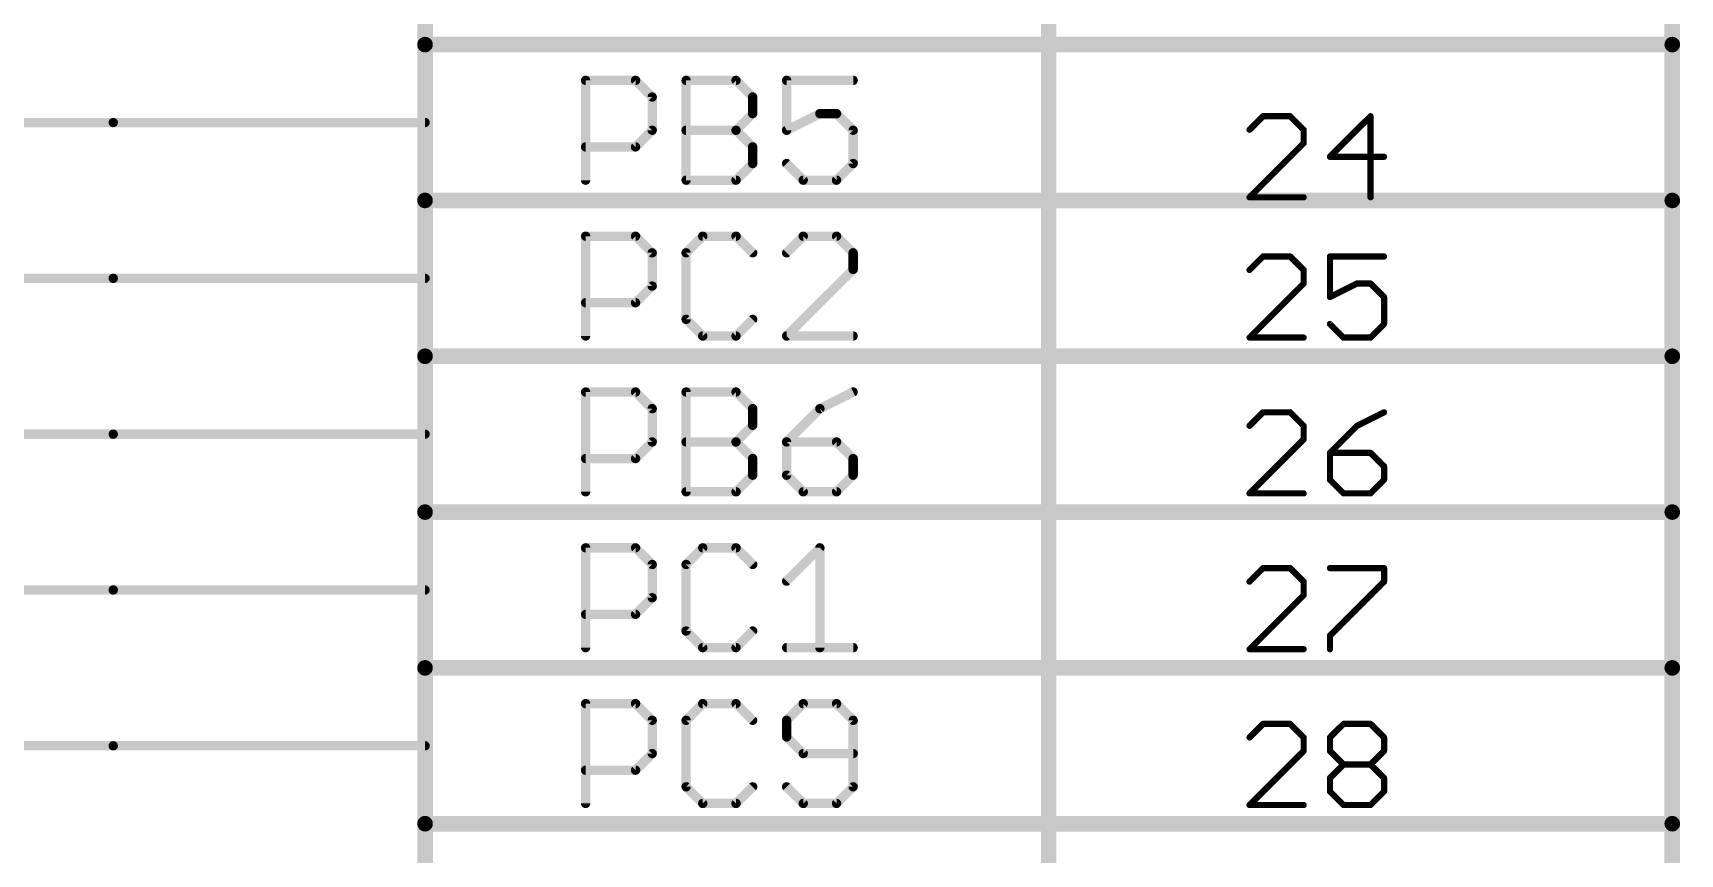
# Model space of a CAD drawing. Extents: x -173 to 61, y -47 to 113.
# Drawn here: x 34.25 to 61.09, y -17 to -3.62 of the extents above; entities that cross this region are included whole.
import ezdxf

# ---------------------------------------------------------------- set-up
doc = ezdxf.new("R2010")
doc.units = 0
for name, color, linetype in [('91', 94, 'CONTINUOUS'), ('94', 14, 'CONTINUOUS'), ('95', 251, 'CONTINUOUS')]:
    doc.layers.add(name, color=color, linetype=linetype)

msp = doc.modelspace()

# ---------------------------------------------------------------- linework, layer by layer
at = {"layer": '91', "const_width": 0.1524}
for points in [[(27.94, -5.08), (35.56, -5.08)], [(27.94, -7.62), (35.56, -7.62)], [(27.94, -10.16), (35.56, -10.16)], [(27.94, -12.7), (35.56, -12.7)], [(27.94, -15.24), (35.56, -15.24)]]:
    msp.add_lwpolyline(points, dxfattribs=at)
at = {"layer": '91', "const_width": 0.0762}
for points in [[(35.56, -5.1181, 1), (35.56, -5.0419)], [(35.56, -7.6581, 1), (35.56, -7.5819)], [(35.56, -10.1981, 1), (35.56, -10.1219)], [(35.56, -12.7381, 1), (35.56, -12.6619)], [(35.56, -15.2781, 1), (35.56, -15.2019)]]:
    msp.add_lwpolyline(points, format="xyb", dxfattribs=at)
at = {"layer": '94'}
for points, const_width in [([(50.8, -46.99), (50.8, 54.61)], 0.254), ([(40.64, -1.27), (40.64, -3.81)], 0.254), ([(60.96, -1.27), (60.96, -3.81)], 0.254), ([(40.64, -3.81), (40.64, -6.35)], 0.254), ([(40.64, -3.81), (60.96, -3.81)], 0.254), ([(60.96, -3.81), (60.96, -6.35)], 0.254), ([(35.56, -5.08), (40.64, -5.08)], 0.1524), ([(40.64, -6.35), (40.64, -8.89)], 0.254), ([(40.64, -6.35), (60.96, -6.35)], 0.254), ([(60.96, -6.35), (60.96, -8.89)], 0.254), ([(35.56, -7.62), (40.64, -7.62)], 0.1524), ([(40.64, -8.89), (40.64, -11.43)], 0.254), ([(40.64, -8.89), (60.96, -8.89)], 0.254), ([(60.96, -8.89), (60.96, -11.43)], 0.254), ([(35.56, -10.16), (40.64, -10.16)], 0.1524), ([(40.64, -11.43), (40.64, -13.97)], 0.254), ([(40.64, -11.43), (60.96, -11.43)], 0.254), ([(60.96, -11.43), (60.96, -13.97)], 0.254), ([(35.56, -12.7), (40.64, -12.7)], 0.1524), ([(40.64, -13.97), (40.64, -16.51)], 0.254), ([(40.64, -13.97), (60.96, -13.97)], 0.254), ([(60.96, -13.97), (60.96, -16.51)], 0.254), ([(35.56, -15.24), (40.64, -15.24)], 0.1524), ([(40.64, -16.51), (40.64, -19.05)], 0.254), ([(40.64, -16.51), (60.96, -16.51)], 0.254), ([(60.96, -16.51), (60.96, -19.05)], 0.254)]:
    msp.add_lwpolyline(points, dxfattribs=dict(at, const_width=const_width))
for points, const_width in [([(40.7035, -3.81, 1), (40.5765, -3.81)], 0.127), ([(40.64, -3.7465, 1), (40.64, -3.8735)], 0.127), ([(40.5765, -3.81, 1), (40.7035, -3.81)], 0.127), ([(61.0235, -3.81, 1), (60.8965, -3.81)], 0.127), ([(60.8965, -3.81, 1), (61.0235, -3.81)], 0.127), ([(60.96, -3.8735, 1), (60.96, -3.7465)], 0.127), ([(35.56, -5.0419, 1), (35.56, -5.1181)], 0.0762), ([(40.64, -5.1181, 1), (40.64, -5.0419)], 0.0762), ([(40.7035, -6.35, 1), (40.5765, -6.35)], 0.127), ([(40.64, -6.2865, 1), (40.64, -6.4135)], 0.127), ([(40.5765, -6.35, 1), (40.7035, -6.35)], 0.127), ([(61.0235, -6.35, 1), (60.8965, -6.35)], 0.127), ([(60.8965, -6.35, 1), (61.0235, -6.35)], 0.127), ([(60.96, -6.4135, 1), (60.96, -6.2865)], 0.127), ([(35.56, -7.5819, 1), (35.56, -7.6581)], 0.0762), ([(40.64, -7.6581, 1), (40.64, -7.5819)], 0.0762), ([(40.7035, -8.89, 1), (40.5765, -8.89)], 0.127), ([(40.64, -8.8265, 1), (40.64, -8.9535)], 0.127), ([(40.5765, -8.89, 1), (40.7035, -8.89)], 0.127), ([(61.0235, -8.89, 1), (60.8965, -8.89)], 0.127), ([(60.8965, -8.89, 1), (61.0235, -8.89)], 0.127), ([(60.96, -8.9535, 1), (60.96, -8.8265)], 0.127), ([(35.56, -10.1219, 1), (35.56, -10.1981)], 0.0762), ([(40.64, -10.1981, 1), (40.64, -10.1219)], 0.0762), ([(40.7035, -11.43, 1), (40.5765, -11.43)], 0.127), ([(40.64, -11.3665, 1), (40.64, -11.4935)], 0.127), ([(40.5765, -11.43, 1), (40.7035, -11.43)], 0.127), ([(61.0235, -11.43, 1), (60.8965, -11.43)], 0.127), ([(60.8965, -11.43, 1), (61.0235, -11.43)], 0.127), ([(60.96, -11.4935, 1), (60.96, -11.3665)], 0.127), ([(35.56, -12.6619, 1), (35.56, -12.7381)], 0.0762), ([(40.64, -12.7381, 1), (40.64, -12.6619)], 0.0762), ([(40.7035, -13.97, 1), (40.5765, -13.97)], 0.127), ([(40.64, -13.9065, 1), (40.64, -14.0335)], 0.127), ([(40.5765, -13.97, 1), (40.7035, -13.97)], 0.127), ([(61.0235, -13.97, 1), (60.8965, -13.97)], 0.127), ([(60.8965, -13.97, 1), (61.0235, -13.97)], 0.127), ([(60.96, -14.0335, 1), (60.96, -13.9065)], 0.127), ([(35.56, -15.2019, 1), (35.56, -15.2781)], 0.0762), ([(40.64, -15.2781, 1), (40.64, -15.2019)], 0.0762), ([(40.7035, -16.51, 1), (40.5765, -16.51)], 0.127), ([(40.64, -16.4465, 1), (40.64, -16.5735)], 0.127), ([(40.5765, -16.51, 1), (40.7035, -16.51)], 0.127), ([(61.0235, -16.51, 1), (60.8965, -16.51)], 0.127), ([(60.8965, -16.51, 1), (61.0235, -16.51)], 0.127), ([(60.96, -16.5735, 1), (60.96, -16.4465)], 0.127)]:
    msp.add_lwpolyline(points, format="xyb", dxfattribs=dict(at, const_width=const_width))
at = {"layer": '95'}
for points, const_width in [([(43.2562, -6.0198), (43.2562, -4.3928)], 0.1524), ([(43.2562, -4.3928), (44.0697, -4.3928)], 0.1524), ([(44.0697, -4.3928), (44.3409, -4.664)], 0.1524), ([(44.8934, -6.0198), (44.8934, -4.3928)], 0.1524), ([(44.8934, -4.3928), (45.7069, -4.3928)], 0.1524), ([(45.7069, -4.3928), (45.978, -4.664)], 0.1524), ([(47.6152, -4.3928), (46.5305, -4.3928)], 0.1524), ([(46.5305, -4.3928), (46.5305, -5.2063)], 0.1524), ([(44.3409, -4.664), (44.3409, -5.2063)], 0.1524), ([(45.978, -4.664), (45.978, -4.9351)], 0.1524), ([(45.978, -4.9351), (45.7069, -5.2063)], 0.1524), ([(46.5305, -5.2063), (47.0728, -4.9351)], 0.1524), ([(47.0728, -4.9351), (47.344, -4.9351)], 0.1524), ([(47.344, -4.9351), (47.6152, -5.2063)], 0.1524), ([(54.2937, -4.9773), (54.0733, -5.1976)], 0.1016), ([(54.7343, -4.9773), (54.2937, -4.9773)], 0.1016), ([(54.9546, -5.1976), (54.7343, -4.9773)], 0.1016), ([(56.044, -4.9773), (55.3831, -5.6382)], 0.1016), ([(56.044, -6.2992), (56.044, -4.9773)], 0.1016), ([(44.3409, -5.2063), (44.0697, -5.4775)], 0.1524), ([(44.8934, -5.2063), (45.7069, -5.2063)], 0.1524), ([(45.7069, -5.2063), (45.978, -5.4775)], 0.1524), ([(47.6152, -5.2063), (47.6152, -5.7486)], 0.1524), ([(54.9546, -5.4179), (54.9546, -5.1976)], 0.1016), ([(44.0697, -5.4775), (43.2562, -5.4775)], 0.1524), ([(45.978, -5.4775), (45.978, -5.7486)], 0.1524), ([(54.0733, -6.2992), (54.9546, -5.4179)], 0.1016), ([(55.3831, -5.6382), (56.2644, -5.6382)], 0.1016), ([(45.978, -5.7486), (45.7069, -6.0198)], 0.1524), ([(46.8017, -6.0198), (46.5305, -5.7486)], 0.1524), ([(47.6152, -5.7486), (47.344, -6.0198)], 0.1524), ([(45.7069, -6.0198), (44.8934, -6.0198)], 0.1524), ([(47.344, -6.0198), (46.8017, -6.0198)], 0.1524), ([(54.9546, -6.2992), (54.0733, -6.2992)], 0.1016), ([(43.2562, -8.5598), (43.2562, -6.9328)], 0.1524), ([(43.2562, -6.9328), (44.0697, -6.9328)], 0.1524), ([(44.0697, -6.9328), (44.3409, -7.204)], 0.1524), ([(45.1645, -6.9328), (44.8934, -7.204)], 0.1524), ([(45.7069, -6.9328), (45.1645, -6.9328)], 0.1524), ([(45.978, -7.204), (45.7069, -6.9328)], 0.1524), ([(46.8017, -6.9328), (46.5305, -7.204)], 0.1524), ([(47.344, -6.9328), (46.8017, -6.9328)], 0.1524), ([(47.6152, -7.204), (47.344, -6.9328)], 0.1524), ([(44.3409, -7.204), (44.3409, -7.7463)], 0.1524), ([(44.8934, -7.204), (44.8934, -8.2886)], 0.1524), ([(47.6152, -7.4751), (47.6152, -7.204)], 0.1524), ([(54.2937, -7.2633), (54.0733, -7.4836)], 0.1016), ([(54.7343, -7.2633), (54.2937, -7.2633)], 0.1016), ([(54.9546, -7.4836), (54.7343, -7.2633)], 0.1016), ([(56.2644, -7.2633), (55.3831, -7.2633)], 0.1016), ([(55.3831, -7.2633), (55.3831, -7.9242)], 0.1016), ([(46.5305, -8.5598), (47.6152, -7.4751)], 0.1524), ([(54.9546, -7.7039), (54.9546, -7.4836)], 0.1016), ([(44.3409, -7.7463), (44.0697, -8.0175)], 0.1524), ([(54.0733, -8.5852), (54.9546, -7.7039)], 0.1016), ([(55.3831, -7.9242), (55.8237, -7.7039)], 0.1016), ([(55.8237, -7.7039), (56.044, -7.7039)], 0.1016), ([(56.044, -7.7039), (56.2644, -7.9242)], 0.1016), ([(44.0697, -8.0175), (43.2562, -8.0175)], 0.1524), ([(56.2644, -7.9242), (56.2644, -8.3649)], 0.1016), ([(44.8934, -8.2886), (45.1645, -8.5598)], 0.1524), ([(45.7069, -8.5598), (45.978, -8.2886)], 0.1524), ([(55.6034, -8.5852), (55.3831, -8.3649)], 0.1016), ([(56.2644, -8.3649), (56.044, -8.5852)], 0.1016), ([(45.1645, -8.5598), (45.7069, -8.5598)], 0.1524), ([(47.6152, -8.5598), (46.5305, -8.5598)], 0.1524), ([(54.9546, -8.5852), (54.0733, -8.5852)], 0.1016), ([(56.044, -8.5852), (55.6034, -8.5852)], 0.1016), ([(43.2562, -11.0998), (43.2562, -9.4728)], 0.1524), ([(43.2562, -9.4728), (44.0697, -9.4728)], 0.1524), ([(44.0697, -9.4728), (44.3409, -9.744)], 0.1524), ([(44.8934, -11.0998), (44.8934, -9.4728)], 0.1524), ([(44.8934, -9.4728), (45.7069, -9.4728)], 0.1524), ([(45.7069, -9.4728), (45.978, -9.744)], 0.1524), ([(47.6152, -9.4728), (47.0728, -9.744)], 0.1524), ([(44.3409, -9.744), (44.3409, -10.2863)], 0.1524), ([(45.978, -9.744), (45.978, -10.0151)], 0.1524), ([(47.0728, -9.744), (46.5305, -10.2863)], 0.1524), ([(54.2937, -9.8033), (54.0733, -10.0236)], 0.1016), ([(54.7343, -9.8033), (54.2937, -9.8033)], 0.1016), ([(54.9546, -10.0236), (54.7343, -9.8033)], 0.1016), ([(56.2644, -9.8033), (55.8237, -10.0236)], 0.1016), ([(45.978, -10.0151), (45.7069, -10.2863)], 0.1524), ([(54.0733, -11.1252), (54.9546, -10.2439)], 0.1016), ([(54.9546, -10.2439), (54.9546, -10.0236)], 0.1016), ([(55.8237, -10.0236), (55.3831, -10.4642)], 0.1016), ([(44.3409, -10.2863), (44.0697, -10.5575)], 0.1524), ([(44.8934, -10.2863), (45.7069, -10.2863)], 0.1524), ([(45.7069, -10.2863), (45.978, -10.5575)], 0.1524), ([(46.5305, -10.2863), (46.5305, -10.8286)], 0.1524), ([(47.344, -10.2863), (46.5305, -10.2863)], 0.1524), ([(47.6152, -10.5575), (47.344, -10.2863)], 0.1524), ([(55.3831, -10.4642), (55.3831, -10.9049)], 0.1016), ([(56.044, -10.4642), (55.3831, -10.4642)], 0.1016), ([(56.2644, -10.6846), (56.044, -10.4642)], 0.1016), ([(44.0697, -10.5575), (43.2562, -10.5575)], 0.1524), ([(45.978, -10.5575), (45.978, -10.8286)], 0.1524), ([(47.6152, -10.8286), (47.6152, -10.5575)], 0.1524), ([(56.2644, -10.9049), (56.2644, -10.6846)], 0.1016), ([(45.978, -10.8286), (45.7069, -11.0998)], 0.1524), ([(46.5305, -10.8286), (46.8017, -11.0998)], 0.1524), ([(47.344, -11.0998), (47.6152, -10.8286)], 0.1524), ([(55.3831, -10.9049), (55.6034, -11.1252)], 0.1016), ([(56.044, -11.1252), (56.2644, -10.9049)], 0.1016), ([(45.7069, -11.0998), (44.8934, -11.0998)], 0.1524), ([(46.8017, -11.0998), (47.344, -11.0998)], 0.1524), ([(54.9546, -11.1252), (54.0733, -11.1252)], 0.1016), ([(55.6034, -11.1252), (56.044, -11.1252)], 0.1016), ([(43.2562, -13.6398), (43.2562, -12.0128)], 0.1524), ([(43.2562, -12.0128), (44.0697, -12.0128)], 0.1524), ([(44.0697, -12.0128), (44.3409, -12.284)], 0.1524), ([(45.1645, -12.0128), (44.8934, -12.284)], 0.1524), ([(45.7069, -12.0128), (45.1645, -12.0128)], 0.1524), ([(45.978, -12.284), (45.7069, -12.0128)], 0.1524), ([(46.5305, -12.5551), (47.0728, -12.0128)], 0.1524), ([(47.0728, -12.0128), (47.0728, -13.6398)], 0.1524), ([(44.3409, -12.284), (44.3409, -12.8263)], 0.1524), ([(44.8934, -12.284), (44.8934, -13.3686)], 0.1524), ([(54.2937, -12.3433), (54.0733, -12.5636)], 0.1016), ([(54.7343, -12.3433), (54.2937, -12.3433)], 0.1016), ([(54.9546, -12.5636), (54.7343, -12.3433)], 0.1016), ([(55.3831, -12.3433), (56.2644, -12.3433)], 0.1016), ([(56.2644, -12.3433), (56.2644, -12.5636)], 0.1016), ([(54.9546, -12.7839), (54.9546, -12.5636)], 0.1016), ([(56.2644, -12.5636), (55.3831, -13.4449)], 0.1016), ([(44.3409, -12.8263), (44.0697, -13.0975)], 0.1524), ([(54.0733, -13.6652), (54.9546, -12.7839)], 0.1016), ([(44.0697, -13.0975), (43.2562, -13.0975)], 0.1524), ([(44.8934, -13.3686), (45.1645, -13.6398)], 0.1524), ([(45.7069, -13.6398), (45.978, -13.3686)], 0.1524), ([(55.3831, -13.4449), (55.3831, -13.6652)], 0.1016), ([(45.1645, -13.6398), (45.7069, -13.6398)], 0.1524), ([(46.5305, -13.6398), (47.6152, -13.6398)], 0.1524), ([(54.9546, -13.6652), (54.0733, -13.6652)], 0.1016), ([(43.2562, -16.1798), (43.2562, -14.5528)], 0.1524), ([(43.2562, -14.5528), (44.0697, -14.5528)], 0.1524), ([(44.0697, -14.5528), (44.3409, -14.824)], 0.1524), ([(45.1645, -14.5528), (44.8934, -14.824)], 0.1524), ([(45.7069, -14.5528), (45.1645, -14.5528)], 0.1524), ([(45.978, -14.824), (45.7069, -14.5528)], 0.1524), ([(46.8017, -14.5528), (46.5305, -14.824)], 0.1524), ([(47.344, -14.5528), (46.8017, -14.5528)], 0.1524), ([(47.6152, -14.824), (47.344, -14.5528)], 0.1524), ([(44.3409, -14.824), (44.3409, -15.3663)], 0.1524), ([(44.8934, -14.824), (44.8934, -15.9086)], 0.1524), ([(46.5305, -14.824), (46.5305, -15.0951)], 0.1524), ([(47.6152, -15.9086), (47.6152, -14.824)], 0.1524), ([(46.5305, -15.0951), (46.8017, -15.3663)], 0.1524), ([(54.2937, -14.8833), (54.0733, -15.1036)], 0.1016), ([(54.7343, -14.8833), (54.2937, -14.8833)], 0.1016), ([(54.9546, -15.1036), (54.7343, -14.8833)], 0.1016), ([(55.3831, -15.1036), (55.6034, -14.8833)], 0.1016), ([(55.6034, -14.8833), (56.044, -14.8833)], 0.1016), ([(56.044, -14.8833), (56.2644, -15.1036)], 0.1016), ([(44.3409, -15.3663), (44.0697, -15.6375)], 0.1524), ([(46.8017, -15.3663), (47.6152, -15.3663)], 0.1524), ([(54.0733, -16.2052), (54.9546, -15.3239)], 0.1016), ([(54.9546, -15.3239), (54.9546, -15.1036)], 0.1016), ([(55.3831, -15.3239), (55.3831, -15.1036)], 0.1016), ([(55.6034, -15.5442), (55.3831, -15.3239)], 0.1016), ([(56.2644, -15.3239), (56.044, -15.5442)], 0.1016), ([(56.2644, -15.1036), (56.2644, -15.3239)], 0.1016), ([(44.0697, -15.6375), (43.2562, -15.6375)], 0.1524), ([(55.3831, -15.7646), (55.6034, -15.5442)], 0.1016), ([(55.6034, -15.5442), (56.044, -15.5442)], 0.1016), ([(56.044, -15.5442), (56.2644, -15.7646)], 0.1016), ([(44.8934, -15.9086), (45.1645, -16.1798)], 0.1524), ([(45.7069, -16.1798), (45.978, -15.9086)], 0.1524), ([(46.5305, -15.9086), (46.8017, -16.1798)], 0.1524), ([(47.344, -16.1798), (47.6152, -15.9086)], 0.1524), ([(55.3831, -15.9849), (55.3831, -15.7646)], 0.1016), ([(56.2644, -15.7646), (56.2644, -15.9849)], 0.1016), ([(55.6034, -16.2052), (55.3831, -15.9849)], 0.1016), ([(56.2644, -15.9849), (56.044, -16.2052)], 0.1016), ([(45.1645, -16.1798), (45.7069, -16.1798)], 0.1524), ([(46.8017, -16.1798), (47.344, -16.1798)], 0.1524), ([(54.9546, -16.2052), (54.0733, -16.2052)], 0.1016), ([(56.044, -16.2052), (55.6034, -16.2052)], 0.1016)]:
    msp.add_lwpolyline(points, dxfattribs=dict(at, const_width=const_width))
for points, const_width in [([(43.2943, -4.3928, 1), (43.2181, -4.3928)], 0.0762), ([(43.2562, -4.3547, 1), (43.2562, -4.4309)], 0.0762), ([(44.0966, -4.3659, 1), (44.0428, -4.4198)], 0.0762), ([(44.0697, -4.4309, 1), (44.0697, -4.3547)], 0.0762), ([(44.9315, -4.3928, 1), (44.8553, -4.3928)], 0.0762), ([(44.8934, -4.3547, 1), (44.8934, -4.4309)], 0.0762), ([(45.7338, -4.3659, 1), (45.6799, -4.4198)], 0.0762), ([(45.7069, -4.4309, 1), (45.7069, -4.3547)], 0.0762), ([(46.5305, -4.3547, 1), (46.5305, -4.4309)], 0.0762), ([(46.5686, -4.3928, 1), (46.4924, -4.3928)], 0.0762), ([(47.6152, -4.4309, 1), (47.6152, -4.3547)], 0.0762), ([(44.379, -4.664, 1), (44.3028, -4.664)], 0.0762), ([(44.3139, -4.6909, 1), (44.3678, -4.637)], 0.0762), ([(46.0161, -4.664, 1), (45.9399, -4.664)], 0.0762), ([(45.9511, -4.6909, 1), (46.005, -4.637)], 0.0762), ([(45.9399, -4.9351, 1), (46.0161, -4.9351)], 0.0762), ([(46.005, -4.9621, 1), (45.9511, -4.9082)], 0.0762), ([(47.0728, -4.897, 1), (47.0728, -4.9732)], 0.0762), ([(47.0899, -4.9692, 1), (47.0558, -4.9011)], 0.0762), ([(47.3709, -4.9082, 1), (47.3171, -4.9621)], 0.0762), ([(47.344, -4.9732, 1), (47.344, -4.897)], 0.0762), ([(54.2937, -4.9519, 1), (54.2937, -5.0027)], 0.0508), ([(54.3116, -4.9952, 1), (54.2757, -4.9593)], 0.0508), ([(54.7523, -4.9593, 1), (54.7163, -4.9952)], 0.0508), ([(54.7343, -5.0027, 1), (54.7343, -4.9519)], 0.0508), ([(56.0694, -4.9773, 1), (56.0186, -4.9773)], 0.0508), ([(56.062, -4.9952, 1), (56.0261, -4.9593)], 0.0508), ([(44.3028, -5.2063, 1), (44.379, -5.2063)], 0.0762), ([(44.3678, -5.2332, 1), (44.3139, -5.1794)], 0.0762), ([(44.8934, -5.1682, 1), (44.8934, -5.2444)], 0.0762), ([(45.7338, -5.1794, 1), (45.6799, -5.2332)], 0.0762), ([(45.6799, -5.1794, 1), (45.7338, -5.2332)], 0.0762), ([(45.7069, -5.2444, 1), (45.7069, -5.1682)], 0.0762), ([(46.5135, -5.1722, 1), (46.5476, -5.2404)], 0.0762), ([(46.4924, -5.2063, 1), (46.5686, -5.2063)], 0.0762), ([(47.6533, -5.2063, 1), (47.5771, -5.2063)], 0.0762), ([(47.5882, -5.2332, 1), (47.6421, -5.1794)], 0.0762), ([(54.0554, -5.1796, 1), (54.0913, -5.2156)], 0.0508), ([(54.98, -5.1976, 1), (54.9292, -5.1976)], 0.0508), ([(54.9367, -5.2156, 1), (54.9726, -5.1796)], 0.0508), ([(43.2562, -5.4394, 1), (43.2562, -5.5156)], 0.0762), ([(44.0428, -5.4505, 1), (44.0966, -5.5044)], 0.0762), ([(44.0697, -5.5156, 1), (44.0697, -5.4394)], 0.0762), ([(46.0161, -5.4775, 1), (45.9399, -5.4775)], 0.0762), ([(45.9511, -5.5044, 1), (46.005, -5.4505)], 0.0762), ([(54.9292, -5.4179, 1), (54.98, -5.4179)], 0.0508), ([(54.9726, -5.4359, 1), (54.9367, -5.4)], 0.0508), ([(55.3831, -5.6128, 1), (55.3831, -5.6636)], 0.0508), ([(55.3651, -5.6203, 1), (55.401, -5.6562)], 0.0508), ([(56.2644, -5.6636, 1), (56.2644, -5.6128)], 0.0508), ([(45.9399, -5.7486, 1), (46.0161, -5.7486)], 0.0762), ([(46.005, -5.7756, 1), (45.9511, -5.7217)], 0.0762), ([(46.5575, -5.7217, 1), (46.5036, -5.7756)], 0.0762), ([(47.5771, -5.7486, 1), (47.6533, -5.7486)], 0.0762), ([(47.6421, -5.7756, 1), (47.5882, -5.7217)], 0.0762), ([(43.2181, -6.0198, 1), (43.2943, -6.0198)], 0.0762), ([(44.8934, -5.9817, 1), (44.8934, -6.0579)], 0.0762), ([(44.8553, -6.0198, 1), (44.9315, -6.0198)], 0.0762), ([(45.6799, -5.9929, 1), (45.7338, -6.0467)], 0.0762), ([(45.7069, -6.0579, 1), (45.7069, -5.9817)], 0.0762), ([(46.8017, -5.9817, 1), (46.8017, -6.0579)], 0.0762), ([(46.7747, -6.0467, 1), (46.8286, -5.9929)], 0.0762), ([(47.3171, -5.9929, 1), (47.3709, -6.0467)], 0.0762), ([(47.344, -6.0579, 1), (47.344, -5.9817)], 0.0762), ([(54.0733, -6.2738, 1), (54.0733, -6.3246)], 0.0508), ([(54.0554, -6.2812, 1), (54.0913, -6.3172)], 0.0508), ([(54.9546, -6.3246, 1), (54.9546, -6.2738)], 0.0508), ([(56.0186, -6.2992, 1), (56.0694, -6.2992)], 0.0508), ([(43.2943, -6.9328, 1), (43.2181, -6.9328)], 0.0762), ([(43.2562, -6.8947, 1), (43.2562, -6.9709)], 0.0762), ([(44.0966, -6.9059, 1), (44.0428, -6.9598)], 0.0762), ([(44.0697, -6.9709, 1), (44.0697, -6.8947)], 0.0762), ([(45.1645, -6.8947, 1), (45.1645, -6.9709)], 0.0762), ([(45.1915, -6.9598, 1), (45.1376, -6.9059)], 0.0762), ([(45.7338, -6.9059, 1), (45.6799, -6.9598)], 0.0762), ([(45.7069, -6.9709, 1), (45.7069, -6.8947)], 0.0762), ([(46.8017, -6.8947, 1), (46.8017, -6.9709)], 0.0762), ([(46.8286, -6.9598, 1), (46.7747, -6.9059)], 0.0762), ([(47.3709, -6.9059, 1), (47.3171, -6.9598)], 0.0762), ([(47.344, -6.9709, 1), (47.344, -6.8947)], 0.0762), ([(44.379, -7.204, 1), (44.3028, -7.204)], 0.0762), ([(44.3139, -7.2309, 1), (44.3678, -7.177)], 0.0762), ([(44.8664, -7.177, 1), (44.9203, -7.2309)], 0.0762), ([(44.9315, -7.204, 1), (44.8553, -7.204)], 0.0762), ([(45.9511, -7.2309, 1), (46.005, -7.177)], 0.0762), ([(46.5036, -7.177, 1), (46.5575, -7.2309)], 0.0762), ([(47.6533, -7.204, 1), (47.5771, -7.204)], 0.0762), ([(47.5882, -7.2309, 1), (47.6421, -7.177)], 0.0762), ([(54.2937, -7.2379, 1), (54.2937, -7.2887)], 0.0508), ([(54.3116, -7.2812, 1), (54.2757, -7.2453)], 0.0508), ([(54.7523, -7.2453, 1), (54.7163, -7.2812)], 0.0508), ([(54.7343, -7.2887, 1), (54.7343, -7.2379)], 0.0508), ([(55.3831, -7.2379, 1), (55.3831, -7.2887)], 0.0508), ([(55.4085, -7.2633, 1), (55.3577, -7.2633)], 0.0508), ([(56.2644, -7.2887, 1), (56.2644, -7.2379)], 0.0508), ([(47.5771, -7.4751, 1), (47.6533, -7.4751)], 0.0762), ([(47.6421, -7.5021, 1), (47.5882, -7.4482)], 0.0762), ([(54.0554, -7.4656, 1), (54.0913, -7.5016)], 0.0508), ([(54.98, -7.4836, 1), (54.9292, -7.4836)], 0.0508), ([(54.9367, -7.5016, 1), (54.9726, -7.4656)], 0.0508), ([(44.3028, -7.7463, 1), (44.379, -7.7463)], 0.0762), ([(44.3678, -7.7732, 1), (44.3139, -7.7194)], 0.0762), ([(54.9292, -7.7039, 1), (54.98, -7.7039)], 0.0508), ([(54.9726, -7.7219, 1), (54.9367, -7.686)], 0.0508), ([(55.8237, -7.6785, 1), (55.8237, -7.7293)], 0.0508), ([(55.8351, -7.7266, 1), (55.8124, -7.6812)], 0.0508), ([(56.062, -7.686, 1), (56.0261, -7.7219)], 0.0508), ([(56.044, -7.7293, 1), (56.044, -7.6785)], 0.0508), ([(43.2562, -7.9794, 1), (43.2562, -8.0556)], 0.0762), ([(44.0428, -7.9905, 1), (44.0966, -8.0444)], 0.0762), ([(44.0697, -8.0556, 1), (44.0697, -7.9794)], 0.0762), ([(55.3717, -7.9015, 1), (55.3944, -7.947)], 0.0508), ([(55.3577, -7.9242, 1), (55.4085, -7.9242)], 0.0508), ([(56.2898, -7.9242, 1), (56.239, -7.9242)], 0.0508), ([(56.2464, -7.9422, 1), (56.2823, -7.9063)], 0.0508), ([(44.9203, -8.2617, 1), (44.8664, -8.3156)], 0.0762), ([(44.8553, -8.2886, 1), (44.9315, -8.2886)], 0.0762), ([(46.005, -8.3156, 1), (45.9511, -8.2617)], 0.0762), ([(55.401, -8.3469, 1), (55.3651, -8.3828)], 0.0508), ([(56.2823, -8.3828, 1), (56.2464, -8.3469)], 0.0508), ([(43.2181, -8.5598, 1), (43.2943, -8.5598)], 0.0762), ([(45.1645, -8.5217, 1), (45.1645, -8.5979)], 0.0762), ([(45.1376, -8.5867, 1), (45.1915, -8.5329)], 0.0762), ([(45.6799, -8.5329, 1), (45.7338, -8.5867)], 0.0762), ([(45.7069, -8.5979, 1), (45.7069, -8.5217)], 0.0762), ([(46.5305, -8.5217, 1), (46.5305, -8.5979)], 0.0762), ([(46.5036, -8.5329, 1), (46.5575, -8.5867)], 0.0762), ([(47.6152, -8.5979, 1), (47.6152, -8.5217)], 0.0762), ([(54.0733, -8.5598, 1), (54.0733, -8.6106)], 0.0508), ([(54.0554, -8.5672, 1), (54.0913, -8.6032)], 0.0508), ([(54.9546, -8.6106, 1), (54.9546, -8.5598)], 0.0508), ([(55.6034, -8.5598, 1), (55.6034, -8.6106)], 0.0508), ([(55.5854, -8.6032, 1), (55.6214, -8.5672)], 0.0508), ([(56.0261, -8.5672, 1), (56.062, -8.6032)], 0.0508), ([(56.044, -8.6106, 1), (56.044, -8.5598)], 0.0508), ([(56.239, -8.3649, 1), (56.2898, -8.3649)], 0.0508), ([(43.2943, -9.4728, 1), (43.2181, -9.4728)], 0.0762), ([(43.2562, -9.4347, 1), (43.2562, -9.5109)], 0.0762), ([(44.0966, -9.4459, 1), (44.0428, -9.4998)], 0.0762), ([(44.0697, -9.5109, 1), (44.0697, -9.4347)], 0.0762), ([(44.9315, -9.4728, 1), (44.8553, -9.4728)], 0.0762), ([(44.8934, -9.4347, 1), (44.8934, -9.5109)], 0.0762), ([(45.7338, -9.4459, 1), (45.6799, -9.4998)], 0.0762), ([(45.7069, -9.5109, 1), (45.7069, -9.4347)], 0.0762), ([(47.6322, -9.5069, 1), (47.5981, -9.4387)], 0.0762), ([(44.379, -9.744, 1), (44.3028, -9.744)], 0.0762), ([(44.3139, -9.7709, 1), (44.3678, -9.717)], 0.0762), ([(46.0161, -9.744, 1), (45.9399, -9.744)], 0.0762), ([(45.9511, -9.7709, 1), (46.005, -9.717)], 0.0762), ([(47.0558, -9.7099, 1), (47.0899, -9.7781)], 0.0762), ([(47.0998, -9.7709, 1), (47.0459, -9.717)], 0.0762), ([(54.2937, -9.7779, 1), (54.2937, -9.8287)], 0.0508), ([(54.3116, -9.8212, 1), (54.2757, -9.7853)], 0.0508), ([(54.7523, -9.7853, 1), (54.7163, -9.8212)], 0.0508), ([(54.7343, -9.8287, 1), (54.7343, -9.7779)], 0.0508), ([(56.2757, -9.826, 1), (56.253, -9.7806)], 0.0508), ([(45.9399, -10.0151, 1), (46.0161, -10.0151)], 0.0762), ([(46.005, -10.0421, 1), (45.9511, -9.9882)], 0.0762), ([(54.0554, -10.0056, 1), (54.0913, -10.0416)], 0.0508), ([(54.98, -10.0236, 1), (54.9292, -10.0236)], 0.0508), ([(54.9367, -10.0416, 1), (54.9726, -10.0056)], 0.0508), ([(54.9726, -10.2619, 1), (54.9367, -10.226)], 0.0508), ([(55.8124, -10.0009, 1), (55.8351, -10.0463)], 0.0508), ([(55.8417, -10.0416, 1), (55.8058, -10.0056)], 0.0508), ([(44.3028, -10.2863, 1), (44.379, -10.2863)], 0.0762), ([(44.3678, -10.3132, 1), (44.3139, -10.2594)], 0.0762), ([(44.8934, -10.2482, 1), (44.8934, -10.3244)], 0.0762), ([(45.7338, -10.2594, 1), (45.6799, -10.3132)], 0.0762), ([(45.6799, -10.2594, 1), (45.7338, -10.3132)], 0.0762), ([(45.7069, -10.3244, 1), (45.7069, -10.2482)], 0.0762), ([(46.5686, -10.2863, 1), (46.4924, -10.2863)], 0.0762), ([(46.5305, -10.2482, 1), (46.5305, -10.3244)], 0.0762), ([(46.5036, -10.2594, 1), (46.5575, -10.3132)], 0.0762), ([(47.3709, -10.2594, 1), (47.3171, -10.3132)], 0.0762), ([(47.344, -10.3244, 1), (47.344, -10.2482)], 0.0762), ([(54.9292, -10.2439, 1), (54.98, -10.2439)], 0.0508), ([(55.4085, -10.4642, 1), (55.3577, -10.4642)], 0.0508), ([(55.3831, -10.4388, 1), (55.3831, -10.4896)], 0.0508), ([(55.3651, -10.4463, 1), (55.401, -10.4822)], 0.0508), ([(56.062, -10.4463, 1), (56.0261, -10.4822)], 0.0508), ([(56.044, -10.4896, 1), (56.044, -10.4388)], 0.0508), ([(43.2562, -10.5194, 1), (43.2562, -10.5956)], 0.0762), ([(44.0428, -10.5305, 1), (44.0966, -10.5844)], 0.0762), ([(44.0697, -10.5956, 1), (44.0697, -10.5194)], 0.0762), ([(46.0161, -10.5575, 1), (45.9399, -10.5575)], 0.0762), ([(45.9511, -10.5844, 1), (46.005, -10.5305)], 0.0762), ([(47.6533, -10.5575, 1), (47.5771, -10.5575)], 0.0762), ([(47.5882, -10.5844, 1), (47.6421, -10.5305)], 0.0762), ([(56.2898, -10.6846, 1), (56.239, -10.6846)], 0.0508), ([(56.2464, -10.7025, 1), (56.2823, -10.6666)], 0.0508), ([(45.9399, -10.8286, 1), (46.0161, -10.8286)], 0.0762), ([(46.005, -10.8556, 1), (45.9511, -10.8017)], 0.0762), ([(46.5575, -10.8017, 1), (46.5036, -10.8556)], 0.0762), ([(46.4924, -10.8286, 1), (46.5686, -10.8286)], 0.0762), ([(47.5771, -10.8286, 1), (47.6533, -10.8286)], 0.0762), ([(47.6421, -10.8556, 1), (47.5882, -10.8017)], 0.0762), ([(55.401, -10.8869, 1), (55.3651, -10.9228)], 0.0508), ([(55.3577, -10.9049, 1), (55.4085, -10.9049)], 0.0508), ([(56.239, -10.9049, 1), (56.2898, -10.9049)], 0.0508), ([(56.2823, -10.9228, 1), (56.2464, -10.8869)], 0.0508), ([(43.2181, -11.0998, 1), (43.2943, -11.0998)], 0.0762), ([(44.8934, -11.0617, 1), (44.8934, -11.1379)], 0.0762), ([(44.8553, -11.0998, 1), (44.9315, -11.0998)], 0.0762), ([(45.6799, -11.0729, 1), (45.7338, -11.1267)], 0.0762), ([(45.7069, -11.1379, 1), (45.7069, -11.0617)], 0.0762), ([(46.8017, -11.0617, 1), (46.8017, -11.1379)], 0.0762), ([(46.7747, -11.1267, 1), (46.8286, -11.0729)], 0.0762), ([(47.3171, -11.0729, 1), (47.3709, -11.1267)], 0.0762), ([(47.344, -11.1379, 1), (47.344, -11.0617)], 0.0762), ([(54.0733, -11.0998, 1), (54.0733, -11.1506)], 0.0508), ([(54.0554, -11.1072, 1), (54.0913, -11.1432)], 0.0508), ([(54.9546, -11.1506, 1), (54.9546, -11.0998)], 0.0508), ([(55.6034, -11.0998, 1), (55.6034, -11.1506)], 0.0508), ([(55.5854, -11.1432, 1), (55.6214, -11.1072)], 0.0508), ([(56.0261, -11.1072, 1), (56.062, -11.1432)], 0.0508), ([(56.044, -11.1506, 1), (56.044, -11.0998)], 0.0508), ([(43.2943, -12.0128, 1), (43.2181, -12.0128)], 0.0762), ([(43.2562, -11.9747, 1), (43.2562, -12.0509)], 0.0762), ([(44.0966, -11.9859, 1), (44.0428, -12.0398)], 0.0762), ([(44.0697, -12.0509, 1), (44.0697, -11.9747)], 0.0762), ([(45.1645, -11.9747, 1), (45.1645, -12.0509)], 0.0762), ([(45.1915, -12.0398, 1), (45.1376, -11.9859)], 0.0762), ([(45.7338, -11.9859, 1), (45.6799, -12.0398)], 0.0762), ([(45.7069, -12.0509, 1), (45.7069, -11.9747)], 0.0762), ([(47.1109, -12.0128, 1), (47.0347, -12.0128)], 0.0762), ([(47.0998, -12.0398, 1), (47.0459, -11.9859)], 0.0762), ([(44.379, -12.284, 1), (44.3028, -12.284)], 0.0762), ([(44.3139, -12.3109, 1), (44.3678, -12.257)], 0.0762), ([(44.8664, -12.257, 1), (44.9203, -12.3109)], 0.0762), ([(44.9315, -12.284, 1), (44.8553, -12.284)], 0.0762), ([(45.9511, -12.3109, 1), (46.005, -12.257)], 0.0762), ([(54.2937, -12.3179, 1), (54.2937, -12.3687)], 0.0508), ([(54.3116, -12.3612, 1), (54.2757, -12.3253)], 0.0508), ([(54.7523, -12.3253, 1), (54.7163, -12.3612)], 0.0508), ([(54.7343, -12.3687, 1), (54.7343, -12.3179)], 0.0508), ([(55.3831, -12.3179, 1), (55.3831, -12.3687)], 0.0508), ([(56.2898, -12.3433, 1), (56.239, -12.3433)], 0.0508), ([(56.2644, -12.3687, 1), (56.2644, -12.3179)], 0.0508), ([(46.5036, -12.5282, 1), (46.5575, -12.5821)], 0.0762), ([(54.0554, -12.5456, 1), (54.0913, -12.5816)], 0.0508), ([(54.98, -12.5636, 1), (54.9292, -12.5636)], 0.0508), ([(54.9367, -12.5816, 1), (54.9726, -12.5456)], 0.0508), ([(56.239, -12.5636, 1), (56.2898, -12.5636)], 0.0508), ([(56.2823, -12.5816, 1), (56.2464, -12.5456)], 0.0508), ([(44.3028, -12.8263, 1), (44.379, -12.8263)], 0.0762), ([(44.3678, -12.8532, 1), (44.3139, -12.7994)], 0.0762), ([(54.9292, -12.7839, 1), (54.98, -12.7839)], 0.0508), ([(54.9726, -12.8019, 1), (54.9367, -12.766)], 0.0508), ([(43.2562, -13.0594, 1), (43.2562, -13.1356)], 0.0762), ([(44.0428, -13.0705, 1), (44.0966, -13.1244)], 0.0762), ([(44.0697, -13.1356, 1), (44.0697, -13.0594)], 0.0762), ([(44.9203, -13.3417, 1), (44.8664, -13.3956)], 0.0762), ([(44.8553, -13.3686, 1), (44.9315, -13.3686)], 0.0762), ([(46.005, -13.3956, 1), (45.9511, -13.3417)], 0.0762), ([(55.4085, -13.4449, 1), (55.3577, -13.4449)], 0.0508), ([(55.3651, -13.4269, 1), (55.401, -13.4628)], 0.0508), ([(43.2181, -13.6398, 1), (43.2943, -13.6398)], 0.0762), ([(45.1645, -13.6017, 1), (45.1645, -13.6779)], 0.0762), ([(45.1376, -13.6667, 1), (45.1915, -13.6129)], 0.0762), ([(45.6799, -13.6129, 1), (45.7338, -13.6667)], 0.0762), ([(45.7069, -13.6779, 1), (45.7069, -13.6017)], 0.0762), ([(46.5305, -13.6017, 1), (46.5305, -13.6779)], 0.0762), ([(47.0347, -13.6398, 1), (47.1109, -13.6398)], 0.0762), ([(47.6152, -13.6779, 1), (47.6152, -13.6017)], 0.0762), ([(54.0733, -13.6398, 1), (54.0733, -13.6906)], 0.0508), ([(54.0554, -13.6472, 1), (54.0913, -13.6832)], 0.0508), ([(54.9546, -13.6906, 1), (54.9546, -13.6398)], 0.0508), ([(55.3577, -13.6652, 1), (55.4085, -13.6652)], 0.0508), ([(43.2943, -14.5528, 1), (43.2181, -14.5528)], 0.0762), ([(43.2562, -14.5147, 1), (43.2562, -14.5909)], 0.0762), ([(44.0966, -14.5259, 1), (44.0428, -14.5798)], 0.0762), ([(44.0697, -14.5909, 1), (44.0697, -14.5147)], 0.0762), ([(45.1645, -14.5147, 1), (45.1645, -14.5909)], 0.0762), ([(45.1915, -14.5798, 1), (45.1376, -14.5259)], 0.0762), ([(45.7338, -14.5259, 1), (45.6799, -14.5798)], 0.0762), ([(45.7069, -14.5909, 1), (45.7069, -14.5147)], 0.0762), ([(46.8017, -14.5147, 1), (46.8017, -14.5909)], 0.0762), ([(46.8286, -14.5798, 1), (46.7747, -14.5259)], 0.0762), ([(47.3709, -14.5259, 1), (47.3171, -14.5798)], 0.0762), ([(47.344, -14.5909, 1), (47.344, -14.5147)], 0.0762), ([(44.379, -14.824, 1), (44.3028, -14.824)], 0.0762), ([(44.3139, -14.8509, 1), (44.3678, -14.797)], 0.0762), ([(44.8664, -14.797, 1), (44.9203, -14.8509)], 0.0762), ([(44.9315, -14.824, 1), (44.8553, -14.824)], 0.0762), ([(45.9511, -14.8509, 1), (46.005, -14.797)], 0.0762), ([(46.5686, -14.824, 1), (46.4924, -14.824)], 0.0762), ([(46.5036, -14.797, 1), (46.5575, -14.8509)], 0.0762), ([(47.6533, -14.824, 1), (47.5771, -14.824)], 0.0762), ([(47.5882, -14.8509, 1), (47.6421, -14.797)], 0.0762), ([(46.5575, -15.0682, 1), (46.5036, -15.1221)], 0.0762), ([(54.2937, -14.8579, 1), (54.2937, -14.9087)], 0.0508), ([(54.3116, -14.9012, 1), (54.2757, -14.8653)], 0.0508), ([(54.7523, -14.8653, 1), (54.7163, -14.9012)], 0.0508), ([(54.7343, -14.9087, 1), (54.7343, -14.8579)], 0.0508), ([(55.6034, -14.8579, 1), (55.6034, -14.9087)], 0.0508), ([(55.6214, -14.9012, 1), (55.5854, -14.8653)], 0.0508), ([(56.062, -14.8653, 1), (56.0261, -14.9012)], 0.0508), ([(56.044, -14.9087, 1), (56.044, -14.8579)], 0.0508), ([(44.3678, -15.3932, 1), (44.3139, -15.3394)], 0.0762), ([(46.4924, -15.0951, 1), (46.5686, -15.0951)], 0.0762), ([(46.8017, -15.3282, 1), (46.8017, -15.4044)], 0.0762), ([(47.6152, -15.4044, 1), (47.6152, -15.3282)], 0.0762), ([(54.0554, -15.0856, 1), (54.0913, -15.1216)], 0.0508), ([(54.98, -15.1036, 1), (54.9292, -15.1036)], 0.0508), ([(54.9367, -15.1216, 1), (54.9726, -15.0856)], 0.0508), ([(54.9726, -15.3419, 1), (54.9367, -15.306)], 0.0508), ([(55.3651, -15.0856, 1), (55.401, -15.1216)], 0.0508), ([(55.4085, -15.1036, 1), (55.3577, -15.1036)], 0.0508), ([(55.401, -15.306, 1), (55.3651, -15.3419)], 0.0508), ([(56.2898, -15.1036, 1), (56.239, -15.1036)], 0.0508), ([(56.2464, -15.1216, 1), (56.2823, -15.0856)], 0.0508), ([(56.2823, -15.3419, 1), (56.2464, -15.306)], 0.0508), ([(43.2562, -15.5994, 1), (43.2562, -15.6756)], 0.0762), ([(44.0697, -15.6756, 1), (44.0697, -15.5994)], 0.0762), ([(44.3028, -15.3663, 1), (44.379, -15.3663)], 0.0762), ([(46.7747, -15.3932, 1), (46.8286, -15.3394)], 0.0762), ([(54.9292, -15.3239, 1), (54.98, -15.3239)], 0.0508), ([(55.3577, -15.3239, 1), (55.4085, -15.3239)], 0.0508), ([(55.6034, -15.5188, 1), (55.6034, -15.5696)], 0.0508), ([(55.6214, -15.5622, 1), (55.5854, -15.5263)], 0.0508), ([(55.5854, -15.5622, 1), (55.6214, -15.5263)], 0.0508), ([(56.062, -15.5263, 1), (56.0261, -15.5622)], 0.0508), ([(56.0261, -15.5263, 1), (56.062, -15.5622)], 0.0508), ([(56.044, -15.5696, 1), (56.044, -15.5188)], 0.0508), ([(56.239, -15.3239, 1), (56.2898, -15.3239)], 0.0508), ([(44.0428, -15.6105, 1), (44.0966, -15.6644)], 0.0762), ([(44.9203, -15.8817, 1), (44.8664, -15.9356)], 0.0762), ([(46.005, -15.9356, 1), (45.9511, -15.8817)], 0.0762), ([(46.5575, -15.8817, 1), (46.5036, -15.9356)], 0.0762), ([(47.6421, -15.9356, 1), (47.5882, -15.8817)], 0.0762), ([(55.4085, -15.7646, 1), (55.3577, -15.7646)], 0.0508), ([(55.3651, -15.7466, 1), (55.401, -15.7825)], 0.0508), ([(56.2898, -15.7646, 1), (56.239, -15.7646)], 0.0508), ([(56.2464, -15.7825, 1), (56.2823, -15.7466)], 0.0508), ([(44.8553, -15.9086, 1), (44.9315, -15.9086)], 0.0762), ([(47.5771, -15.9086, 1), (47.6533, -15.9086)], 0.0762), ([(55.401, -15.9669, 1), (55.3651, -16.0028)], 0.0508), ([(55.3577, -15.9849, 1), (55.4085, -15.9849)], 0.0508), ([(56.239, -15.9849, 1), (56.2898, -15.9849)], 0.0508), ([(56.2823, -16.0028, 1), (56.2464, -15.9669)], 0.0508), ([(43.2181, -16.1798, 1), (43.2943, -16.1798)], 0.0762), ([(45.1645, -16.1417, 1), (45.1645, -16.2179)], 0.0762), ([(45.1376, -16.2067, 1), (45.1915, -16.1529)], 0.0762), ([(45.6799, -16.1529, 1), (45.7338, -16.2067)], 0.0762), ([(45.7069, -16.2179, 1), (45.7069, -16.1417)], 0.0762), ([(46.8017, -16.1417, 1), (46.8017, -16.2179)], 0.0762), ([(46.7747, -16.2067, 1), (46.8286, -16.1529)], 0.0762), ([(47.3171, -16.1529, 1), (47.3709, -16.2067)], 0.0762), ([(47.344, -16.2179, 1), (47.344, -16.1417)], 0.0762), ([(54.0733, -16.1798, 1), (54.0733, -16.2306)], 0.0508), ([(54.0554, -16.1872, 1), (54.0913, -16.2232)], 0.0508), ([(54.9546, -16.2306, 1), (54.9546, -16.1798)], 0.0508), ([(55.6034, -16.1798, 1), (55.6034, -16.2306)], 0.0508), ([(55.5854, -16.2232, 1), (55.6214, -16.1872)], 0.0508), ([(56.0261, -16.1872, 1), (56.062, -16.2232)], 0.0508), ([(56.044, -16.2306, 1), (56.044, -16.1798)], 0.0508)]:
    msp.add_lwpolyline(points, format="xyb", dxfattribs=dict(at, const_width=const_width))

doc.saveas('drawing.dxf')
